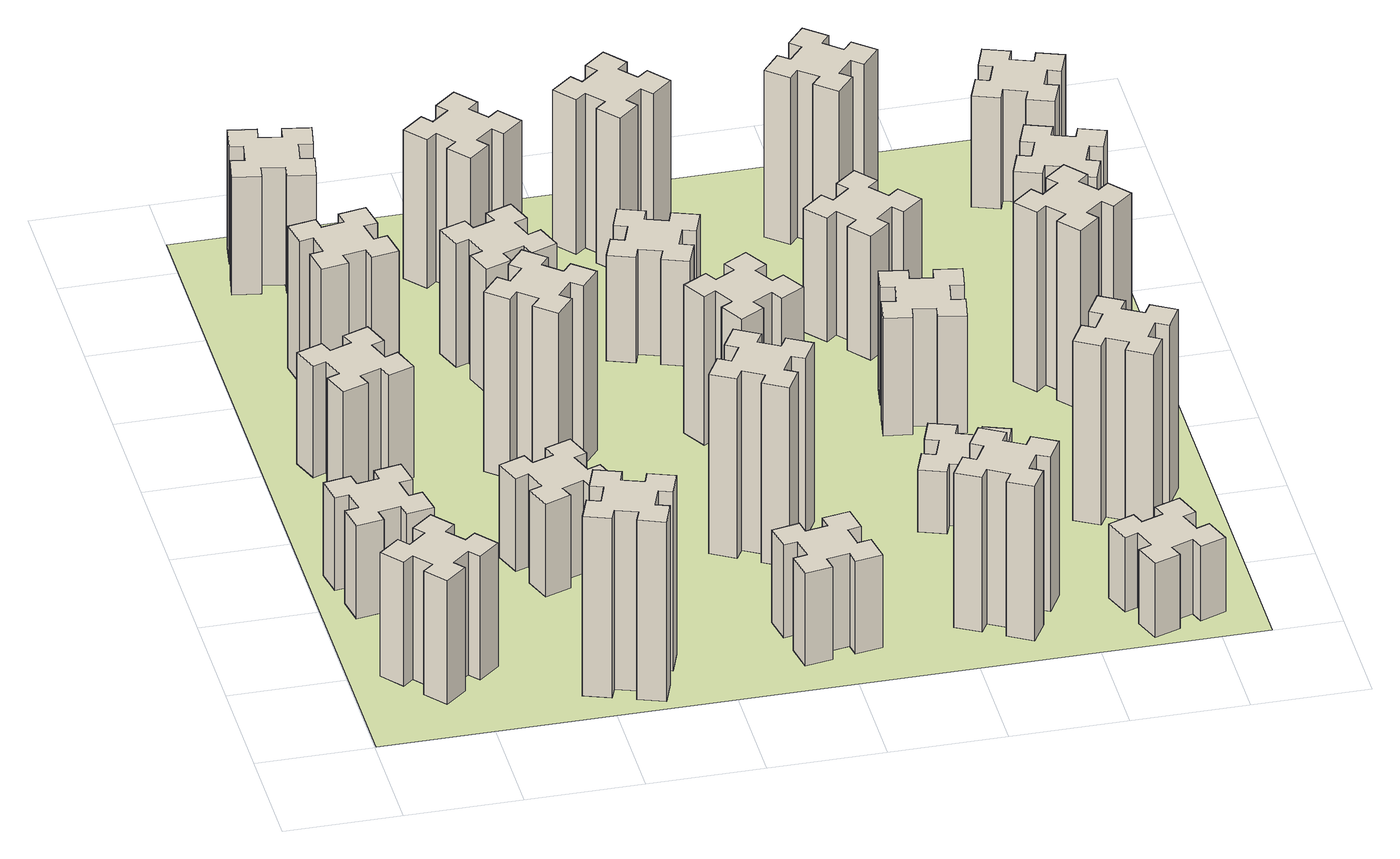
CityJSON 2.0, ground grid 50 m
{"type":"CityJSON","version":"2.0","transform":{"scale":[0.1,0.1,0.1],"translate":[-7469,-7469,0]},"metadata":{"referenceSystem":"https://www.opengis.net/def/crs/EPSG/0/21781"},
"CityObjects":{
"building1":{"type":"Building","attributes":{"class":"1000","function":"1000","usage":"1000","yearOfConstruction":2016,"roofType":"1000","measuredHeight":60,"storeysAboveGround":30,"storeysBelowGround":0},"geometry":[{"type":"Solid","lod":"1","boundaries":[[[[0,1,2,3,4,5,6,7,8,9,10,11,12,13,14,15,16,17,18,19]],[[17,16,20,21]],[[16,15,22,20]],[[15,14,23,22]],[[14,13,24,23]],[[13,12,25,24]],[[12,11,26,25]],[[11,10,27,26]],[[10,9,28,27]],[[9,8,29,28]],[[8,7,30,29]],[[7,6,31,30]],[[6,5,32,31]],[[5,4,33,32]],[[4,3,34,33]],[[3,2,35,34]],[[2,1,36,35]],[[1,0,37,36]],[[0,19,38,37]],[[19,18,39,38]],[[18,17,21,39]],[[24,25,26,27,28,29,30,31,32,33,34,35,36,37,38,39,21,20,22,23]]]]}]},
"building2":{"type":"Building","attributes":{"class":"1000","function":"1000","usage":"1000","yearOfConstruction":2016,"roofType":"1000","measuredHeight":45,"storeysAboveGround":30,"storeysBelowGround":0},"geometry":[{"type":"Solid","lod":"1","boundaries":[[[[40,41,42,43,44,45,46,47,48,49,50,51,52,53,54,55,56,57,58,59]],[[57,56,60,61]],[[56,55,62,60]],[[55,54,63,62]],[[54,53,64,63]],[[53,52,65,64]],[[52,51,66,65]],[[51,50,67,66]],[[50,49,68,67]],[[49,48,69,68]],[[48,47,70,69]],[[47,46,71,70]],[[46,45,72,71]],[[45,44,73,72]],[[44,43,74,73]],[[43,42,75,74]],[[42,41,76,75]],[[41,40,77,76]],[[40,59,78,77]],[[59,58,79,78]],[[58,57,61,79]],[[64,65,66,67,68,69,70,71,72,73,74,75,76,77,78,79,61,60,62,63]]]]}]},
"building3":{"type":"Building","attributes":{"class":"1000","function":"1000","usage":"1000","yearOfConstruction":2016,"roofType":"1000","measuredHeight":54,"storeysAboveGround":30,"storeysBelowGround":0},"geometry":[{"type":"Solid","lod":"1","boundaries":[[[[80,81,82,83,84,85,86,87,88,89,90,91,92,93,94,95,96,97,98,99]],[[97,96,100,101]],[[96,95,102,100]],[[95,94,103,102]],[[94,93,104,103]],[[93,92,105,104]],[[92,91,106,105]],[[91,90,107,106]],[[90,89,108,107]],[[89,88,109,108]],[[88,87,110,109]],[[87,86,111,110]],[[86,85,112,111]],[[85,84,113,112]],[[84,83,114,113]],[[83,82,115,114]],[[82,81,116,115]],[[81,80,117,116]],[[80,99,118,117]],[[99,98,119,118]],[[98,97,101,119]],[[104,105,106,107,108,109,110,111,112,113,114,115,116,117,118,119,101,100,102,103]]]]}]},
"building4":{"type":"Building","attributes":{"class":"1000","function":"1000","usage":"1000","yearOfConstruction":2016,"roofType":"1000","measuredHeight":87,"storeysAboveGround":30,"storeysBelowGround":0},"geometry":[{"type":"Solid","lod":"1","boundaries":[[[[120,121,122,123,124,125,126,127,128,129,130,131,132,133,134,135,136,137,138,139]],[[137,136,140,141]],[[136,135,142,140]],[[135,134,143,142]],[[134,133,144,143]],[[133,132,145,144]],[[132,131,146,145]],[[131,130,147,146]],[[130,129,148,147]],[[129,128,149,148]],[[128,127,150,149]],[[127,126,151,150]],[[126,125,152,151]],[[125,124,153,152]],[[124,123,154,153]],[[123,122,155,154]],[[122,121,156,155]],[[121,120,157,156]],[[120,139,158,157]],[[139,138,159,158]],[[138,137,141,159]],[[144,145,146,147,148,149,150,151,152,153,154,155,156,157,158,159,141,140,142,143]]]]}]},
"building5":{"type":"Building","attributes":{"class":"1000","function":"1000","usage":"1000","yearOfConstruction":2016,"roofType":"1000","measuredHeight":69,"storeysAboveGround":30,"storeysBelowGround":0},"geometry":[{"type":"Solid","lod":"1","boundaries":[[[[160,161,162,163,164,165,166,167,168,169,170,171,172,173,174,175,176,177,178,179]],[[177,176,180,181]],[[176,175,182,180]],[[175,174,183,182]],[[174,173,184,183]],[[173,172,185,184]],[[172,171,186,185]],[[171,170,187,186]],[[170,169,188,187]],[[169,168,189,188]],[[168,167,190,189]],[[167,166,191,190]],[[166,165,192,191]],[[165,164,193,192]],[[164,163,194,193]],[[163,162,195,194]],[[162,161,196,195]],[[161,160,197,196]],[[160,179,198,197]],[[179,178,199,198]],[[178,177,181,199]],[[184,185,186,187,188,189,190,191,192,193,194,195,196,197,198,199,181,180,182,183]]]]}]},
"building6":{"type":"Building","attributes":{"class":"1000","function":"1000","usage":"1000","yearOfConstruction":2016,"roofType":"1000","measuredHeight":45,"storeysAboveGround":30,"storeysBelowGround":0},"geometry":[{"type":"Solid","lod":"1","boundaries":[[[[200,201,202,203,204,205,206,207,208,209,210,211,212,213,214,215,216,217,218,219]],[[217,216,220,221]],[[216,215,222,220]],[[215,214,223,222]],[[214,213,224,223]],[[213,212,225,224]],[[212,211,226,225]],[[211,210,227,226]],[[210,209,228,227]],[[209,208,229,228]],[[208,207,230,229]],[[207,206,231,230]],[[206,205,232,231]],[[205,204,233,232]],[[204,203,234,233]],[[203,202,235,234]],[[202,201,236,235]],[[201,200,237,236]],[[200,219,238,237]],[[219,218,239,238]],[[218,217,221,239]],[[224,225,226,227,228,229,230,231,232,233,234,235,236,237,238,239,221,220,222,223]]]]}]},
"building7":{"type":"Building","attributes":{"class":"1000","function":"1000","usage":"1000","yearOfConstruction":2016,"roofType":"1000","measuredHeight":57,"storeysAboveGround":30,"storeysBelowGround":0},"geometry":[{"type":"Solid","lod":"1","boundaries":[[[[240,241,242,243,244,245,246,247,248,249,250,251,252,253,254,255,256,257,258,259]],[[257,256,260,261]],[[256,255,262,260]],[[255,254,263,262]],[[254,253,264,263]],[[253,252,265,264]],[[252,251,266,265]],[[251,250,267,266]],[[250,249,268,267]],[[249,248,269,268]],[[248,247,270,269]],[[247,246,271,270]],[[246,245,272,271]],[[245,244,273,272]],[[244,243,274,273]],[[243,242,275,274]],[[242,241,276,275]],[[241,240,277,276]],[[240,259,278,277]],[[259,258,279,278]],[[258,257,261,279]],[[264,265,266,267,268,269,270,271,272,273,274,275,276,277,278,279,261,260,262,263]]]]}]},
"building8":{"type":"Building","attributes":{"class":"1000","function":"1000","usage":"1000","yearOfConstruction":2016,"roofType":"1000","measuredHeight":87,"storeysAboveGround":30,"storeysBelowGround":0},"geometry":[{"type":"Solid","lod":"1","boundaries":[[[[280,281,282,283,284,285,286,287,288,289,290,291,292,293,294,295,296,297,298,299]],[[297,296,300,301]],[[296,295,302,300]],[[295,294,303,302]],[[294,293,304,303]],[[293,292,305,304]],[[292,291,306,305]],[[291,290,307,306]],[[290,289,308,307]],[[289,288,309,308]],[[288,287,310,309]],[[287,286,311,310]],[[286,285,312,311]],[[285,284,313,312]],[[284,283,314,313]],[[283,282,315,314]],[[282,281,316,315]],[[281,280,317,316]],[[280,299,318,317]],[[299,298,319,318]],[[298,297,301,319]],[[304,305,306,307,308,309,310,311,312,313,314,315,316,317,318,319,301,300,302,303]]]]}]},
"building9":{"type":"Building","attributes":{"class":"1000","function":"1000","usage":"1000","yearOfConstruction":2016,"roofType":"1000","measuredHeight":60,"storeysAboveGround":30,"storeysBelowGround":0},"geometry":[{"type":"Solid","lod":"1","boundaries":[[[[320,321,322,323,324,325,326,327,328,329,330,331,332,333,334,335,336,337,338,339]],[[337,336,340,341]],[[336,335,342,340]],[[335,334,343,342]],[[334,333,344,343]],[[333,332,345,344]],[[332,331,346,345]],[[331,330,347,346]],[[330,329,348,347]],[[329,328,349,348]],[[328,327,350,349]],[[327,326,351,350]],[[326,325,352,351]],[[325,324,353,352]],[[324,323,354,353]],[[323,322,355,354]],[[322,321,356,355]],[[321,320,357,356]],[[320,339,358,357]],[[339,338,359,358]],[[338,337,341,359]],[[344,345,346,347,348,349,350,351,352,353,354,355,356,357,358,359,341,340,342,343]]]]}]},
"building10":{"type":"Building","attributes":{"class":"1000","function":"1000","usage":"1000","yearOfConstruction":2016,"roofType":"1000","measuredHeight":45,"storeysAboveGround":30,"storeysBelowGround":0},"geometry":[{"type":"Solid","lod":"1","boundaries":[[[[360,361,362,363,364,365,366,367,368,369,370,371,372,373,374,375,376,377,378,379]],[[377,376,380,381]],[[376,375,382,380]],[[375,374,383,382]],[[374,373,384,383]],[[373,372,385,384]],[[372,371,386,385]],[[371,370,387,386]],[[370,369,388,387]],[[369,368,389,388]],[[368,367,390,389]],[[367,366,391,390]],[[366,365,392,391]],[[365,364,393,392]],[[364,363,394,393]],[[363,362,395,394]],[[362,361,396,395]],[[361,360,397,396]],[[360,379,398,397]],[[379,378,399,398]],[[378,377,381,399]],[[384,385,386,387,388,389,390,391,392,393,394,395,396,397,398,399,381,380,382,383]]]]}]},
"building11":{"type":"Building","attributes":{"class":"1000","function":"1000","usage":"1000","yearOfConstruction":2016,"roofType":"1000","measuredHeight":72,"storeysAboveGround":30,"storeysBelowGround":0},"geometry":[{"type":"Solid","lod":"1","boundaries":[[[[400,401,402,403,404,405,406,407,408,409,410,411,412,413,414,415,416,417,418,419]],[[417,416,420,421]],[[416,415,422,420]],[[415,414,423,422]],[[414,413,424,423]],[[413,412,425,424]],[[412,411,426,425]],[[411,410,427,426]],[[410,409,428,427]],[[409,408,429,428]],[[408,407,430,429]],[[407,406,431,430]],[[406,405,432,431]],[[405,404,433,432]],[[404,403,434,433]],[[403,402,435,434]],[[402,401,436,435]],[[401,400,437,436]],[[400,419,438,437]],[[419,418,439,438]],[[418,417,421,439]],[[424,425,426,427,428,429,430,431,432,433,434,435,436,437,438,439,421,420,422,423]]]]}]},
"building12":{"type":"Building","attributes":{"class":"1000","function":"1000","usage":"1000","yearOfConstruction":2016,"roofType":"1000","measuredHeight":87,"storeysAboveGround":30,"storeysBelowGround":0},"geometry":[{"type":"Solid","lod":"1","boundaries":[[[[440,441,442,443,444,445,446,447,448,449,450,451,452,453,454,455,456,457,458,459]],[[457,456,460,461]],[[456,455,462,460]],[[455,454,463,462]],[[454,453,464,463]],[[453,452,465,464]],[[452,451,466,465]],[[451,450,467,466]],[[450,449,468,467]],[[449,448,469,468]],[[448,447,470,469]],[[447,446,471,470]],[[446,445,472,471]],[[445,444,473,472]],[[444,443,474,473]],[[443,442,475,474]],[[442,441,476,475]],[[441,440,477,476]],[[440,459,478,477]],[[459,458,479,478]],[[458,457,461,479]],[[464,465,466,467,468,469,470,471,472,473,474,475,476,477,478,479,461,460,462,463]]]]}]},
"building13":{"type":"Building","attributes":{"class":"1000","function":"1000","usage":"1000","yearOfConstruction":2016,"roofType":"1000","measuredHeight":72,"storeysAboveGround":30,"storeysBelowGround":0},"geometry":[{"type":"Solid","lod":"1","boundaries":[[[[480,481,482,483,484,485,486,487,488,489,490,491,492,493,494,495,496,497,498,499]],[[497,496,500,501]],[[496,495,502,500]],[[495,494,503,502]],[[494,493,504,503]],[[493,492,505,504]],[[492,491,506,505]],[[491,490,507,506]],[[490,489,508,507]],[[489,488,509,508]],[[488,487,510,509]],[[487,486,511,510]],[[486,485,512,511]],[[485,484,513,512]],[[484,483,514,513]],[[483,482,515,514]],[[482,481,516,515]],[[481,480,517,516]],[[480,499,518,517]],[[499,498,519,518]],[[498,497,501,519]],[[504,505,506,507,508,509,510,511,512,513,514,515,516,517,518,519,501,500,502,503]]]]}]},
"building14":{"type":"Building","attributes":{"class":"1000","function":"1000","usage":"1000","yearOfConstruction":2016,"roofType":"1000","measuredHeight":51,"storeysAboveGround":30,"storeysBelowGround":0},"geometry":[{"type":"Solid","lod":"1","boundaries":[[[[520,521,522,523,524,525,526,527,528,529,530,531,532,533,534,535,536,537,538,539]],[[537,536,540,541]],[[536,535,542,540]],[[535,534,543,542]],[[534,533,544,543]],[[533,532,545,544]],[[532,531,546,545]],[[531,530,547,546]],[[530,529,548,547]],[[529,528,549,548]],[[528,527,550,549]],[[527,526,551,550]],[[526,525,552,551]],[[525,524,553,552]],[[524,523,554,553]],[[523,522,555,554]],[[522,521,556,555]],[[521,520,557,556]],[[520,539,558,557]],[[539,538,559,558]],[[538,537,541,559]],[[544,545,546,547,548,549,550,551,552,553,554,555,556,557,558,559,541,540,542,543]]]]}]},
"building15":{"type":"Building","attributes":{"class":"1000","function":"1000","usage":"1000","yearOfConstruction":2016,"roofType":"1000","measuredHeight":75,"storeysAboveGround":30,"storeysBelowGround":0},"geometry":[{"type":"Solid","lod":"1","boundaries":[[[[560,561,562,563,564,565,566,567,568,569,570,571,572,573,574,575,576,577,578,579]],[[577,576,580,581]],[[576,575,582,580]],[[575,574,583,582]],[[574,573,584,583]],[[573,572,585,584]],[[572,571,586,585]],[[571,570,587,586]],[[570,569,588,587]],[[569,568,589,588]],[[568,567,590,589]],[[567,566,591,590]],[[566,565,592,591]],[[565,564,593,592]],[[564,563,594,593]],[[563,562,595,594]],[[562,561,596,595]],[[561,560,597,596]],[[560,579,598,597]],[[579,578,599,598]],[[578,577,581,599]],[[584,585,586,587,588,589,590,591,592,593,594,595,596,597,598,599,581,580,582,583]]]]}]},
"building16":{"type":"Building","attributes":{"class":"1000","function":"1000","usage":"1000","yearOfConstruction":2016,"roofType":"1000","measuredHeight":75,"storeysAboveGround":30,"storeysBelowGround":0},"geometry":[{"type":"Solid","lod":"1","boundaries":[[[[600,601,602,603,604,605,606,607,608,609,610,611,612,613,614,615,616,617,618,619]],[[617,616,620,621]],[[616,615,622,620]],[[615,614,623,622]],[[614,613,624,623]],[[613,612,625,624]],[[612,611,626,625]],[[611,610,627,626]],[[610,609,628,627]],[[609,608,629,628]],[[608,607,630,629]],[[607,606,631,630]],[[606,605,632,631]],[[605,604,633,632]],[[604,603,634,633]],[[603,602,635,634]],[[602,601,636,635]],[[601,600,637,636]],[[600,619,638,637]],[[619,618,639,638]],[[618,617,621,639]],[[624,625,626,627,628,629,630,631,632,633,634,635,636,637,638,639,621,620,622,623]]]]}]},
"building17":{"type":"Building","attributes":{"class":"1000","function":"1000","usage":"1000","yearOfConstruction":2016,"roofType":"1000","measuredHeight":30,"storeysAboveGround":30,"storeysBelowGround":0},"geometry":[{"type":"Solid","lod":"1","boundaries":[[[[640,641,642,643,644,645,646,647,648,649,650,651,652,653,654,655,656,657,658,659]],[[657,656,660,661]],[[656,655,662,660]],[[655,654,663,662]],[[654,653,664,663]],[[653,652,665,664]],[[652,651,666,665]],[[651,650,667,666]],[[650,649,668,667]],[[649,648,669,668]],[[648,647,670,669]],[[647,646,671,670]],[[646,645,672,671]],[[645,644,673,672]],[[644,643,674,673]],[[643,642,675,674]],[[642,641,676,675]],[[641,640,677,676]],[[640,659,678,677]],[[659,658,679,678]],[[658,657,661,679]],[[664,665,666,667,668,669,670,671,672,673,674,675,676,677,678,679,661,660,662,663]]]]}]},
"building18":{"type":"Building","attributes":{"class":"1000","function":"1000","usage":"1000","yearOfConstruction":2016,"roofType":"1000","measuredHeight":57,"storeysAboveGround":30,"storeysBelowGround":0},"geometry":[{"type":"Solid","lod":"1","boundaries":[[[[680,681,682,683,684,685,686,687,688,689,690,691,692,693,694,695,696,697,698,699]],[[697,696,700,701]],[[696,695,702,700]],[[695,694,703,702]],[[694,693,704,703]],[[693,692,705,704]],[[692,691,706,705]],[[691,690,707,706]],[[690,689,708,707]],[[689,688,709,708]],[[688,687,710,709]],[[687,686,711,710]],[[686,685,712,711]],[[685,684,713,712]],[[684,683,714,713]],[[683,682,715,714]],[[682,681,716,715]],[[681,680,717,716]],[[680,699,718,717]],[[699,698,719,718]],[[698,697,701,719]],[[704,705,706,707,708,709,710,711,712,713,714,715,716,717,718,719,701,700,702,703]]]]}]},
"building19":{"type":"Building","attributes":{"class":"1000","function":"1000","usage":"1000","yearOfConstruction":2016,"roofType":"1000","measuredHeight":60,"storeysAboveGround":30,"storeysBelowGround":0},"geometry":[{"type":"Solid","lod":"1","boundaries":[[[[720,721,722,723,724,725,726,727,728,729,730,731,732,733,734,735,736,737,738,739]],[[737,736,740,741]],[[736,735,742,740]],[[735,734,743,742]],[[734,733,744,743]],[[733,732,745,744]],[[732,731,746,745]],[[731,730,747,746]],[[730,729,748,747]],[[729,728,749,748]],[[728,727,750,749]],[[727,726,751,750]],[[726,725,752,751]],[[725,724,753,752]],[[724,723,754,753]],[[723,722,755,754]],[[722,721,756,755]],[[721,720,757,756]],[[720,739,758,757]],[[739,738,759,758]],[[738,737,741,759]],[[744,745,746,747,748,749,750,751,752,753,754,755,756,757,758,759,741,740,742,743]]]]}]},
"building20":{"type":"Building","attributes":{"class":"1000","function":"1000","usage":"1000","yearOfConstruction":2016,"roofType":"1000","measuredHeight":36,"storeysAboveGround":30,"storeysBelowGround":0},"geometry":[{"type":"Solid","lod":"1","boundaries":[[[[760,761,762,763,764,765,766,767,768,769,770,771,772,773,774,775,776,777,778,779]],[[777,776,780,781]],[[776,775,782,780]],[[775,774,783,782]],[[774,773,784,783]],[[773,772,785,784]],[[772,771,786,785]],[[771,770,787,786]],[[770,769,788,787]],[[769,768,789,788]],[[768,767,790,789]],[[767,766,791,790]],[[766,765,792,791]],[[765,764,793,792]],[[764,763,794,793]],[[763,762,795,794]],[[762,761,796,795]],[[761,760,797,796]],[[760,779,798,797]],[[779,778,799,798]],[[778,777,781,799]],[[784,785,786,787,788,789,790,791,792,793,794,795,796,797,798,799,781,780,782,783]]]]}]},
"building21":{"type":"Building","attributes":{"class":"1000","function":"1000","usage":"1000","yearOfConstruction":2016,"roofType":"1000","measuredHeight":81,"storeysAboveGround":30,"storeysBelowGround":0},"geometry":[{"type":"Solid","lod":"1","boundaries":[[[[800,801,802,803,804,805,806,807,808,809,810,811,812,813,814,815,816,817,818,819]],[[817,816,820,821]],[[816,815,822,820]],[[815,814,823,822]],[[814,813,824,823]],[[813,812,825,824]],[[812,811,826,825]],[[811,810,827,826]],[[810,809,828,827]],[[809,808,829,828]],[[808,807,830,829]],[[807,806,831,830]],[[806,805,832,831]],[[805,804,833,832]],[[804,803,834,833]],[[803,802,835,834]],[[802,801,836,835]],[[801,800,837,836]],[[800,819,838,837]],[[819,818,839,838]],[[818,817,821,839]],[[824,825,826,827,828,829,830,831,832,833,834,835,836,837,838,839,821,820,822,823]]]]}]},
"building22":{"type":"Building","attributes":{"class":"1000","function":"1000","usage":"1000","yearOfConstruction":2016,"roofType":"1000","measuredHeight":87,"storeysAboveGround":30,"storeysBelowGround":0},"geometry":[{"type":"Solid","lod":"1","boundaries":[[[[840,841,842,843,844,845,846,847,848,849,850,851,852,853,854,855,856,857,858,859]],[[857,856,860,861]],[[856,855,862,860]],[[855,854,863,862]],[[854,853,864,863]],[[853,852,865,864]],[[852,851,866,865]],[[851,850,867,866]],[[850,849,868,867]],[[849,848,869,868]],[[848,847,870,869]],[[847,846,871,870]],[[846,845,872,871]],[[845,844,873,872]],[[844,843,874,873]],[[843,842,875,874]],[[842,841,876,875]],[[841,840,877,876]],[[840,859,878,877]],[[859,858,879,878]],[[858,857,861,879]],[[864,865,866,867,868,869,870,871,872,873,874,875,876,877,878,879,861,860,862,863]]]]}]},
"building23":{"type":"Building","attributes":{"class":"1000","function":"1000","usage":"1000","yearOfConstruction":2016,"roofType":"1000","measuredHeight":87,"storeysAboveGround":30,"storeysBelowGround":0},"geometry":[{"type":"Solid","lod":"1","boundaries":[[[[880,881,882,883,884,885,886,887,888,889,890,891,892,893,894,895,896,897,898,899]],[[897,896,900,901]],[[896,895,902,900]],[[895,894,903,902]],[[894,893,904,903]],[[893,892,905,904]],[[892,891,906,905]],[[891,890,907,906]],[[890,889,908,907]],[[889,888,909,908]],[[888,887,910,909]],[[887,886,911,910]],[[886,885,912,911]],[[885,884,913,912]],[[884,883,914,913]],[[883,882,915,914]],[[882,881,916,915]],[[881,880,917,916]],[[880,899,918,917]],[[899,898,919,918]],[[898,897,901,919]],[[904,905,906,907,908,909,910,911,912,913,914,915,916,917,918,919,901,900,902,903]]]]}]},
"building24":{"type":"Building","attributes":{"class":"1000","function":"1000","usage":"1000","yearOfConstruction":2016,"roofType":"1000","measuredHeight":66,"storeysAboveGround":30,"storeysBelowGround":0},"geometry":[{"type":"Solid","lod":"1","boundaries":[[[[920,921,922,923,924,925,926,927,928,929,930,931,932,933,934,935,936,937,938,939]],[[937,936,940,941]],[[936,935,942,940]],[[935,934,943,942]],[[934,933,944,943]],[[933,932,945,944]],[[932,931,946,945]],[[931,930,947,946]],[[930,929,948,947]],[[929,928,949,948]],[[928,927,950,949]],[[927,926,951,950]],[[926,925,952,951]],[[925,924,953,952]],[[924,923,954,953]],[[923,922,955,954]],[[922,921,956,955]],[[921,920,957,956]],[[920,939,958,957]],[[939,938,959,958]],[[938,937,941,959]],[[944,945,946,947,948,949,950,951,952,953,954,955,956,957,958,959,941,940,942,943]]]]}]},
"building25":{"type":"Building","attributes":{"class":"1000","function":"1000","usage":"1000","yearOfConstruction":2016,"roofType":"1000","measuredHeight":54,"storeysAboveGround":30,"storeysBelowGround":0},"geometry":[{"type":"Solid","lod":"1","boundaries":[[[[960,961,962,963,964,965,966,967,968,969,970,971,972,973,974,975,976,977,978,979]],[[977,976,980,981]],[[976,975,982,980]],[[975,974,983,982]],[[974,973,984,983]],[[973,972,985,984]],[[972,971,986,985]],[[971,970,987,986]],[[970,969,988,987]],[[969,968,989,988]],[[968,967,990,989]],[[967,966,991,990]],[[966,965,992,991]],[[965,964,993,992]],[[964,963,994,993]],[[963,962,995,994]],[[962,961,996,995]],[[961,960,997,996]],[[960,979,998,997]],[[979,978,999,998]],[[978,977,981,999]],[[984,985,986,987,988,989,990,991,992,993,994,995,996,997,998,999,981,980,982,983]]]]}]},
"landuse1":{"type":"LandUse","attributes":{"name":"plot1","function":"1010"},"geometry":[{"type":"MultiSurface","lod":"1","boundaries":[[[1000,1001,1002,1003]]]}]}
},
"vertices":[
[259,443,0],[323,366,0],[277,328,0],[354,236,0],[446,313,0],[408,359,0],[484,423,0],[523,377,0],[615,454,0],[538,546,0],[492,508,0],[427,584,0],[473,623,0],[396,715,0],[304,638,0],[343,592,0],[266,527,0],[228,573,0],[136,496,0],[213,404,0],[266,527,600],[228,573,600],[343,592,600],[304,638,600],[396,715,600],[473,623,600],[427,584,600],[492,508,600],[538,546,600],[615,454,600],[523,377,600],[484,423,600],[408,359,600],[446,313,600],[354,236,600],[277,328,600],[323,366,600],[259,443,600],[213,404,600],[136,496,600],
[392,1085,0],[375,1184,0],[434,1194,0],[413,1312,0],[295,1291,0],[305,1232,0],[207,1215,0],[197,1274,0],[78,1253,0],[99,1135,0],[158,1145,0],[176,1047,0],[117,1037,0],[137,918,0],[256,939,0],[245,998,0],[344,1016,0],[354,957,0],[472,977,0],[451,1096,0],[344,1016,450],[354,957,450],[245,998,450],[256,939,450],[137,918,450],[117,1037,450],[176,1047,450],[158,1145,450],[99,1135,450],[78,1253,450],[197,1274,450],[207,1215,450],[305,1232,450],[295,1291,450],[413,1312,450],[434,1194,450],[375,1184,450],[392,1085,450],[451,1096,450],[472,977,450],
[366,1835,0],[460,1869,0],[480,1813,0],[593,1854,0],[552,1967,0],[496,1946,0],[462,2040,0],[518,2060,0],[477,2173,0],[364,2132,0],[385,2076,0],[291,2042,0],[270,2098,0],[157,2057,0],[199,1944,0],[255,1965,0],[289,1871,0],[233,1850,0],[274,1737,0],[387,1779,0],[289,1871,540],[233,1850,540],[255,1965,540],[199,1944,540],[157,2057,540],[270,2098,540],[291,2042,540],[385,2076,540],[364,2132,540],[477,2173,540],[518,2060,540],[462,2040,540],[496,1946,540],[552,1967,540],[593,1854,540],[480,1813,540],[460,1869,540],[366,1835,540],[387,1779,540],[274,1737,540],
[1202,191,0],[1236,285,0],[1292,264,0],[1333,377,0],[1220,418,0],[1200,362,0],[1106,396,0],[1127,452,0],[1014,493,0],[973,380,0],[1029,360,0],[995,266,0],[939,287,0],[897,174,0],[1010,133,0],[1031,189,0],[1125,155,0],[1104,99,0],[1217,57,0],[1258,170,0],[1125,155,870],[1104,99,870],[1031,189,870],[1010,133,870],[897,174,870],[939,287,870],[995,266,870],[1029,360,870],[973,380,870],[1014,493,870],[1127,452,870],[1106,396,870],[1200,362,870],[1220,418,870],[1333,377,870],[1292,264,870],[1236,285,870],[1202,191,870],[1258,170,870],[1217,57,870],
[358,2625,0],[376,2527,0],[317,2517,0],[337,2398,0],[456,2419,0],[445,2478,0],[544,2496,0],[554,2437,0],[672,2457,0],[651,2576,0],[592,2565,0],[575,2664,0],[634,2674,0],[613,2792,0],[495,2771,0],[505,2712,0],[407,2695,0],[397,2754,0],[278,2733,0],[299,2615,0],[407,2695,690],[397,2754,690],[505,2712,690],[495,2771,690],[613,2792,690],[634,2674,690],[575,2664,690],[592,2565,690],[651,2576,690],[672,2457,690],[554,2437,690],[544,2496,690],[445,2478,690],[456,2419,690],[337,2398,690],[317,2517,690],[376,2527,690],[358,2625,690],[299,2615,690],[278,2733,690],
[1136,1106,0],[1102,1200,0],[1158,1220,0],[1117,1333,0],[1004,1292,0],[1025,1236,0],[931,1202,0],[910,1258,0],[797,1217,0],[839,1104,0],[895,1125,0],[929,1031,0],[873,1010,0],[914,897,0],[1027,939,0],[1006,995,0],[1100,1029,0],[1120,973,0],[1233,1014,0],[1192,1127,0],[1100,1029,450],[1120,973,450],[1006,995,450],[1027,939,450],[914,897,450],[873,1010,450],[929,1031,450],[895,1125,450],[839,1104,450],[797,1217,450],[910,1258,450],[931,1202,450],[1025,1236,450],[1004,1292,450],[1117,1333,450],[1158,1220,450],[1102,1200,450],[1136,1106,450],[1192,1127,450],[1233,1014,450],
[307,3336,0],[405,3318,0],[395,3259,0],[513,3238,0],[534,3357,0],[475,3367,0],[492,3465,0],[551,3455,0],[572,3573,0],[454,3594,0],[444,3535,0],[345,3552,0],[356,3611,0],[237,3632,0],[217,3514,0],[276,3504,0],[258,3405,0],[199,3416,0],[178,3297,0],[297,3277,0],[258,3405,570],[199,3416,570],[276,3504,570],[217,3514,570],[237,3632,570],[356,3611,570],[345,3552,570],[444,3535,570],[454,3594,570],[572,3573,570],[551,3455,570],[492,3465,570],[475,3367,570],[534,3357,570],[513,3238,570],[395,3259,570],[405,3318,570],[307,3336,570],[297,3277,570],[178,3297,570],
[1006,1803,0],[1083,1739,0],[1044,1693,0],[1136,1616,0],[1213,1708,0],[1167,1746,0],[1232,1823,0],[1278,1784,0],[1355,1876,0],[1263,1953,0],[1224,1907,0],[1148,1972,0],[1186,2018,0],[1094,2095,0],[1017,2003,0],[1063,1964,0],[999,1888,0],[953,1926,0],[876,1834,0],[968,1757,0],[999,1888,870],[953,1926,870],[1063,1964,870],[1017,2003,870],[1094,2095,870],[1186,2018,870],[1148,1972,870],[1224,1907,870],[1263,1953,870],[1355,1876,870],[1278,1784,870],[1232,1823,870],[1167,1746,870],[1213,1708,870],[1136,1616,870],[1044,1693,870],[1083,1739,870],[1006,1803,870],[968,1757,870],[876,1834,870],
[1236,2586,0],[1202,2680,0],[1258,2700,0],[1217,2813,0],[1104,2772,0],[1125,2716,0],[1031,2682,0],[1010,2738,0],[897,2697,0],[939,2584,0],[995,2605,0],[1029,2511,0],[973,2490,0],[1014,2377,0],[1127,2419,0],[1106,2475,0],[1200,2509,0],[1220,2453,0],[1333,2494,0],[1292,2607,0],[1200,2509,600],[1220,2453,600],[1106,2475,600],[1127,2419,600],[1014,2377,600],[973,2490,600],[1029,2511,600],[995,2605,600],[939,2584,600],[897,2697,600],[1010,2738,600],[1031,2682,600],[1125,2716,600],[1104,2772,600],[1217,2813,600],[1258,2700,600],[1202,2680,600],[1236,2586,600],[1292,2607,600],[1333,2494,600],
[1985,492,0],[1887,475,0],[1877,534,0],[1758,513,0],[1779,395,0],[1838,405,0],[1856,307,0],[1797,297,0],[1817,178,0],[1936,199,0],[1925,258,0],[2024,276,0],[2034,217,0],[2152,237,0],[2131,356,0],[2072,345,0],[2055,444,0],[2114,454,0],[2093,572,0],[1975,551,0],[2055,444,450],[2114,454,450],[2072,345,450],[2131,356,450],[2152,237,450],[2034,217,450],[2024,276,450],[1925,258,450],[1936,199,450],[1817,178,450],[1797,297,450],[1856,307,450],[1838,405,450],[1779,395,450],[1758,513,450],[1877,534,450],[1887,475,450],[1985,492,450],[1975,551,450],[2093,572,450],
[1083,3352,0],[1006,3287,0],[968,3333,0],[876,3256,0],[953,3164,0],[999,3203,0],[1063,3126,0],[1017,3088,0],[1094,2996,0],[1186,3073,0],[1148,3119,0],[1224,3183,0],[1263,3137,0],[1355,3214,0],[1278,3306,0],[1232,3268,0],[1167,3344,0],[1213,3383,0],[1136,3475,0],[1044,3398,0],[1167,3344,720],[1213,3383,720],[1232,3268,720],[1278,3306,720],[1355,3214,720],[1263,3137,720],[1224,3183,720],[1148,3119,720],[1186,3073,720],[1094,2996,720],[1017,3088,720],[1063,3126,720],[999,3203,720],[953,3164,720],[876,3256,720],[968,3333,720],[1006,3287,720],[1083,3352,720],[1044,3398,720],[1136,3475,720],
[1926,1017,0],[1976,1104,0],[2028,1074,0],[2088,1178,0],[1984,1238,0],[1954,1186,0],[1867,1236,0],[1897,1288,0],[1793,1348,0],[1733,1244,0],[1785,1214,0],[1735,1127,0],[1683,1157,0],[1623,1053,0],[1727,993,0],[1757,1045,0],[1844,995,0],[1814,943,0],[1918,883,0],[1978,987,0],[1844,995,870],[1814,943,870],[1757,1045,870],[1727,993,870],[1623,1053,870],[1683,1157,870],[1735,1127,870],[1785,1214,870],[1733,1244,870],[1793,1348,870],[1897,1288,870],[1867,1236,870],[1954,1186,870],[1984,1238,870],[2088,1178,870],[2028,1074,870],[1976,1104,870],[1926,1017,870],[1978,987,870],[1918,883,870],
[1967,1735,0],[2054,1785,0],[2084,1733,0],[2188,1793,0],[2128,1897,0],[2076,1867,0],[2026,1954,0],[2078,1984,0],[2018,2088,0],[1914,2028,0],[1944,1976,0],[1857,1926,0],[1827,1978,0],[1723,1918,0],[1783,1814,0],[1835,1844,0],[1885,1757,0],[1833,1727,0],[1893,1623,0],[1997,1683,0],[1885,1757,720],[1833,1727,720],[1835,1844,720],[1783,1814,720],[1723,1918,720],[1827,1978,720],[1857,1926,720],[1944,1976,720],[1914,2028,720],[2018,2088,720],[2078,1984,720],[2026,1954,720],[2076,1867,720],[2128,1897,720],[2188,1793,720],[2084,1733,720],[2054,1785,720],[1967,1735,720],[1997,1683,720],[1893,1623,720],
[1671,2509,0],[1765,2475,0],[1744,2419,0],[1857,2377,0],[1898,2490,0],[1842,2511,0],[1876,2605,0],[1932,2584,0],[1973,2697,0],[1860,2738,0],[1840,2682,0],[1746,2716,0],[1767,2772,0],[1654,2813,0],[1613,2700,0],[1669,2680,0],[1635,2586,0],[1579,2607,0],[1537,2494,0],[1650,2453,0],[1635,2586,510],[1579,2607,510],[1669,2680,510],[1613,2700,510],[1654,2813,510],[1767,2772,510],[1746,2716,510],[1840,2682,510],[1860,2738,510],[1973,2697,510],[1932,2584,510],[1876,2605,510],[1842,2511,510],[1898,2490,510],[1857,2377,510],[1744,2419,510],[1765,2475,510],[1671,2509,510],[1650,2453,510],[1537,2494,510],
[1872,3368,0],[1807,3444,0],[1853,3483,0],[1776,3575,0],[1684,3498,0],[1723,3452,0],[1646,3387,0],[1608,3433,0],[1516,3356,0],[1593,3264,0],[1639,3303,0],[1703,3226,0],[1657,3188,0],[1734,3096,0],[1826,3173,0],[1788,3219,0],[1864,3283,0],[1903,3237,0],[1995,3314,0],[1918,3406,0],[1864,3283,750],[1903,3237,750],[1788,3219,750],[1826,3173,750],[1734,3096,750],[1657,3188,750],[1703,3226,750],[1639,3303,750],[1593,3264,750],[1516,3356,750],[1608,3433,750],[1646,3387,750],[1723,3452,750],[1684,3498,750],[1776,3575,750],[1853,3483,750],[1807,3444,750],[1872,3368,750],[1918,3406,750],[1995,3314,750],
[2766,277,0],[2816,364,0],[2868,334,0],[2928,438,0],[2824,498,0],[2794,446,0],[2707,496,0],[2737,548,0],[2633,608,0],[2573,504,0],[2625,474,0],[2575,387,0],[2523,417,0],[2463,313,0],[2567,253,0],[2597,305,0],[2684,255,0],[2654,203,0],[2758,143,0],[2818,247,0],[2684,255,750],[2654,203,750],[2597,305,750],[2567,253,750],[2463,313,750],[2523,417,750],[2575,387,750],[2625,474,750],[2573,504,750],[2633,608,750],[2737,548,750],[2707,496,750],[2794,446,750],[2824,498,750],[2928,438,750],[2868,334,750],[2816,364,750],[2766,277,750],[2818,247,750],[2758,143,750],
[2609,1200,0],[2575,1106,0],[2519,1127,0],[2477,1014,0],[2590,973,0],[2611,1029,0],[2705,995,0],[2684,939,0],[2797,897,0],[2838,1010,0],[2782,1031,0],[2816,1125,0],[2872,1104,0],[2913,1217,0],[2800,1258,0],[2780,1202,0],[2686,1236,0],[2707,1292,0],[2594,1333,0],[2553,1220,0],[2686,1236,300],[2707,1292,300],[2780,1202,300],[2800,1258,300],[2913,1217,300],[2872,1104,300],[2816,1125,300],[2782,1031,300],[2838,1010,300],[2797,897,300],[2684,939,300],[2705,995,300],[2611,1029,300],[2590,973,300],[2477,1014,300],[2519,1127,300],[2575,1106,300],[2609,1200,300],[2553,1220,300],[2594,1333,300],
[2627,1756,0],[2725,1738,0],[2715,1679,0],[2833,1658,0],[2854,1777,0],[2795,1787,0],[2812,1885,0],[2871,1875,0],[2892,1993,0],[2774,2014,0],[2764,1955,0],[2665,1972,0],[2676,2031,0],[2557,2052,0],[2537,1934,0],[2596,1924,0],[2578,1825,0],[2519,1836,0],[2498,1717,0],[2617,1697,0],[2578,1825,570],[2519,1836,570],[2596,1924,570],[2537,1934,570],[2557,2052,570],[2676,2031,570],[2665,1972,570],[2764,1955,570],[2774,2014,570],[2892,1993,570],[2871,1875,570],[2812,1885,570],[2795,1787,570],[2854,1777,570],[2833,1658,570],[2715,1679,570],[2725,1738,570],[2627,1756,570],[2617,1697,570],[2498,1717,570],
[2628,2379,0],[2704,2443,0],[2743,2397,0],[2835,2474,0],[2758,2566,0],[2712,2528,0],[2647,2604,0],[2693,2643,0],[2616,2735,0],[2524,2658,0],[2563,2612,0],[2486,2547,0],[2448,2593,0],[2356,2516,0],[2433,2424,0],[2479,2463,0],[2543,2386,0],[2497,2348,0],[2574,2256,0],[2666,2333,0],[2543,2386,600],[2497,2348,600],[2479,2463,600],[2433,2424,600],[2356,2516,600],[2448,2593,600],[2486,2547,600],[2563,2612,600],[2524,2658,600],[2616,2735,600],[2693,2643,600],[2647,2604,600],[2712,2528,600],[2758,2566,600],[2835,2474,600],[2743,2397,600],[2704,2443,600],[2628,2379,600],[2666,2333,600],[2574,2256,600],
[3326,155,0],[3420,189,0],[3440,133,0],[3553,174,0],[3512,287,0],[3456,266,0],[3422,360,0],[3478,380,0],[3437,493,0],[3324,452,0],[3345,396,0],[3251,362,0],[3230,418,0],[3117,377,0],[3159,264,0],[3215,285,0],[3249,191,0],[3193,170,0],[3234,57,0],[3347,99,0],[3249,191,360],[3193,170,360],[3215,285,360],[3159,264,360],[3117,377,360],[3230,418,360],[3251,362,360],[3345,396,360],[3324,452,360],[3437,493,360],[3478,380,360],[3422,360,360],[3456,266,360],[3512,287,360],[3553,174,360],[3440,133,360],[3420,189,360],[3326,155,360],[3347,99,360],[3234,57,360],
[2704,3287,0],[2628,3352,0],[2666,3398,0],[2574,3475,0],[2497,3383,0],[2543,3344,0],[2479,3268,0],[2433,3306,0],[2356,3214,0],[2448,3137,0],[2486,3183,0],[2563,3119,0],[2524,3073,0],[2616,2996,0],[2693,3088,0],[2647,3126,0],[2712,3203,0],[2758,3164,0],[2835,3256,0],[2743,3333,0],[2712,3203,810],[2758,3164,810],[2647,3126,810],[2693,3088,810],[2616,2996,810],[2524,3073,810],[2563,3119,810],[2486,3183,810],[2448,3137,810],[2356,3214,810],[2433,3306,810],[2479,3268,810],[2543,3344,810],[2497,3383,810],[2574,3475,810],[2666,3398,810],[2628,3352,810],[2704,3287,810],[2743,3333,810],[2835,3256,810],
[3434,1086,0],[3347,1136,0],[3377,1188,0],[3273,1248,0],[3213,1144,0],[3265,1114,0],[3215,1027,0],[3163,1057,0],[3103,953,0],[3207,893,0],[3237,945,0],[3324,895,0],[3294,843,0],[3398,783,0],[3458,887,0],[3406,917,0],[3456,1004,0],[3508,974,0],[3568,1078,0],[3464,1138,0],[3456,1004,870],[3508,974,870],[3406,917,870],[3458,887,870],[3398,783,870],[3294,843,870],[3324,895,870],[3237,945,870],[3207,893,870],[3103,953,870],[3163,1057,870],[3215,1027,870],[3265,1114,870],[3213,1144,870],[3273,1248,870],[3377,1188,870],[3347,1136,870],[3434,1086,870],[3464,1138,870],[3568,1078,870],
[3452,1988,0],[3387,2064,0],[3433,2103,0],[3356,2195,0],[3264,2118,0],[3303,2072,0],[3226,2007,0],[3188,2053,0],[3096,1976,0],[3173,1884,0],[3219,1923,0],[3283,1846,0],[3237,1808,0],[3314,1716,0],[3406,1793,0],[3368,1839,0],[3444,1903,0],[3483,1857,0],[3575,1934,0],[3498,2026,0],[3444,1903,870],[3483,1857,870],[3368,1839,870],[3406,1793,870],[3314,1716,870],[3237,1808,870],[3283,1846,870],[3219,1923,870],[3173,1884,870],[3096,1976,870],[3188,2053,870],[3226,2007,870],[3303,2072,870],[3264,2118,870],[3356,2195,870],[3433,2103,870],[3387,2064,870],[3452,1988,870],[3498,2026,870],[3575,1934,870],
[3351,2509,0],[3445,2475,0],[3424,2419,0],[3537,2377,0],[3578,2490,0],[3522,2511,0],[3556,2605,0],[3612,2584,0],[3653,2697,0],[3540,2738,0],[3520,2682,0],[3426,2716,0],[3447,2772,0],[3334,2813,0],[3293,2700,0],[3349,2680,0],[3315,2586,0],[3259,2607,0],[3217,2494,0],[3330,2453,0],[3315,2586,660],[3259,2607,660],[3349,2680,660],[3293,2700,660],[3334,2813,660],[3447,2772,660],[3426,2716,660],[3520,2682,660],[3540,2738,660],[3653,2697,660],[3612,2584,660],[3556,2605,660],[3522,2511,660],[3578,2490,660],[3537,2377,660],[3424,2419,660],[3445,2475,660],[3351,2509,660],[3330,2453,660],[3217,2494,660],
[3351,3249,0],[3445,3215,0],[3424,3159,0],[3537,3117,0],[3578,3230,0],[3522,3251,0],[3556,3345,0],[3612,3324,0],[3653,3437,0],[3540,3478,0],[3520,3422,0],[3426,3456,0],[3447,3512,0],[3334,3553,0],[3293,3440,0],[3349,3420,0],[3315,3326,0],[3259,3347,0],[3217,3234,0],[3330,3193,0],[3315,3326,540],[3259,3347,540],[3349,3420,540],[3293,3440,540],[3334,3553,540],[3447,3512,540],[3426,3456,540],[3520,3422,540],[3540,3478,540],[3653,3437,540],[3612,3324,540],[3556,3345,540],[3522,3251,540],[3578,3230,540],[3537,3117,540],[3424,3159,540],[3445,3215,540],[3351,3249,540],[3330,3193,540],[3217,3234,540],
[5,3705,0],[3705,3705,0],[3705,5,0],[5,5,0]
]}
